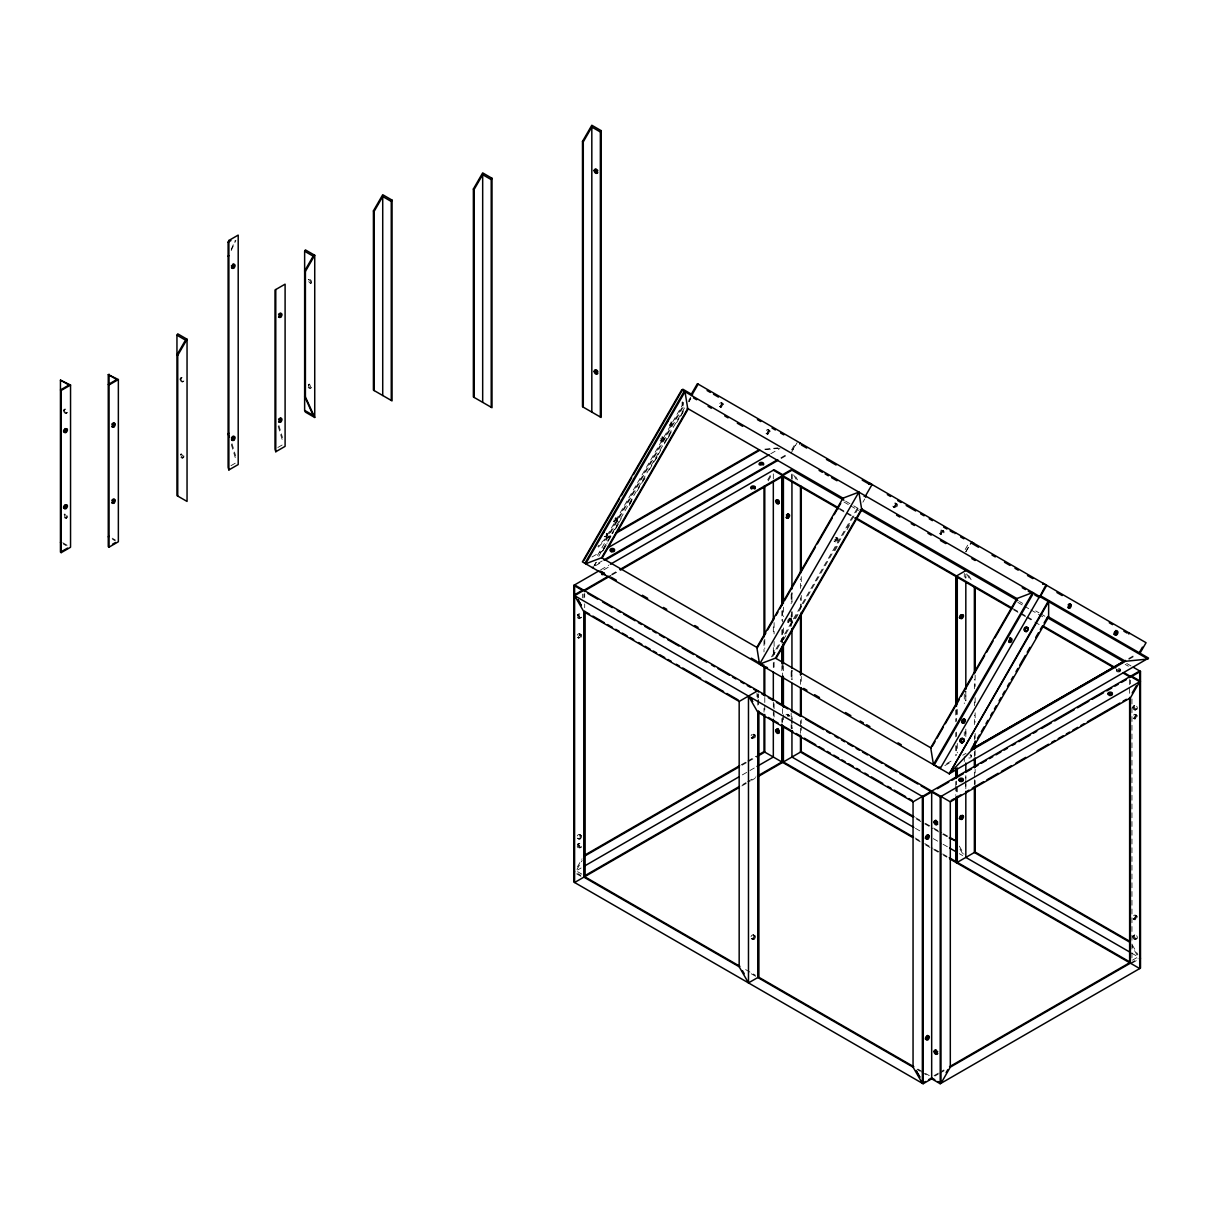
<?xml version="1.0" encoding="UTF-8"?>
<svg xmlns="http://www.w3.org/2000/svg" width="1209" height="1209" viewBox="0 0 1209 1209"><rect width="100%" height="100%" fill="white"/><g stroke="black" fill="none" stroke-linecap="round" stroke-linejoin="round"><path stroke-width="0.75" stroke-dasharray="5 3.75" d="M682.269 405.378L682.269 401.993M791.94 724.932L791.94 728.71L791.94 721.168M791.94 723.042L791.94 715.486L791.94 719.279M791.94 479.535L791.94 473.868M800.479 733.274L800.479 727.637M800.479 725.748L800.479 718.222M800.479 684.354L800.479 674.939M800.479 609.079L800.479 597.79M800.479 588.39L800.479 578.975M965.825 783.795L965.825 789.462L965.825 780.047M965.825 781.906L965.825 774.349L965.825 778.158M965.825 736.598L965.825 729.057M965.825 700.736L965.825 691.291M974.363 784.747L974.363 779.095M974.363 777.221L974.363 769.695M974.363 756.517L974.363 750.865M974.363 739.576L974.363 735.813M974.363 724.523L974.363 715.123M974.363 705.708L974.363 701.945M974.363 688.767L974.363 679.367M231.221 249.266L235.09 240.682M231.221 250.535L235.876 240.243M682.208 402.038L682.208 405.408L605.361 538.504L597.866 546.423M597.488 555.46L684.642 404.516M598.757 556.261L685.035 406.904M688.707 400.451L690.656 397.156M595.946 562.397L594.072 565.646L602.188 560.946M602.505 551.032L607.19 542.917M608.127 541.3L613.749 531.552M614.686 529.935L621.245 518.57M629.677 503.972L633.425 497.473M637.173 490.975L645.606 476.376M649.354 469.878L660.598 450.413M664.346 443.915L672.778 429.301M676.526 422.818L684.959 408.204M688.707 401.72L690.581 398.471M594.526 565.464L596.385 562.215M603.88 549.264L607.613 542.781M616.031 528.197L619.779 521.714M629.133 505.498L632.881 499.03M643.173 481.197L645.032 477.963M655.323 460.13L657.197 456.896M667.489 439.063L671.237 432.58M680.591 416.38L684.339 409.896M689.009 401.796L690.883 398.562M767.73 479.867L770.526 475.031M768.199 480.85L771.614 474.941M791.547 449.99L795.008 444.02M792.802 449.627L795.628 444.746M791.139 453.012L797.184 442.554M577.388 866.913L582.043 858.843M576.995 869.377L582.118 860.506M771.523 656.85L858.541 506.148M772.702 656.608L857.982 508.913M783.372 639.924L787.119 633.44M795.537 618.857L799.27 612.374M834.83 550.805L837.641 545.939M846.995 529.738L850.728 523.255M862.894 502.188L864.767 498.954M965.205 549.521L968.651 543.551M965.749 551.652L970.449 543.506M965.885 551.924L971.069 542.947M598.41 547.103L606.147 538.957L682.979 405.861L682.979 402.37M64.032 409.624L64.802 409.171M66.193 413.357L66.963 412.919M309.066 279.355L308.295 279.808A2.161 1.254 60 0 1 310.35 281.062A2.161 1.254 60 0 1 310.486 283.51A2.161 1.254 60 0 1 308.431 282.679M310.29 283.631L311.076 283.178A2.161 1.254 60 0 0 310.577 279.883A2.161 1.254 60 0 0 308.567 280.73A2.161 1.254 60 0 0 311.076 283.178M180.534 378.145L181.305 377.692M182.695 381.893L183.466 381.44M64.122 514.414L64.893 513.961M66.087 518.253A2.161 1.254 60 0 0 65.618 514.974A2.161 1.254 60 0 0 63.609 515.775A2.161 1.254 60 0 0 66.087 518.253L66.873 517.8A2.161 1.254 60 0 0 66.404 514.52A2.161 1.254 60 0 0 64.379 515.321A2.161 1.254 60 0 0 66.873 517.8M180.594 454.267L181.365 453.828M308.99 384.235L308.219 384.689A2.161 1.254 60 0 1 310.381 385.928A2.161 1.254 60 0 1 310.381 388.421L311.151 387.968M182.65 458.075A2.161 1.254 60 0 0 182.075 454.765A2.161 1.254 60 0 0 180.126 455.687A2.161 1.254 60 0 0 182.65 458.075L183.42 457.622A2.161 1.254 60 0 0 182.861 454.312A2.161 1.254 60 0 0 180.897 455.234A2.161 1.254 60 0 0 183.42 457.622M230.964 465.677L235.226 463.213M277.843 447.481L282.12 445.018M610.273 535.663L605.361 538.504L611.044 536.116M592.017 556.956L603.397 550.397M770.753 453.768L779.971 448.448M780.923 457.758L787.422 454.01M595.448 565.736L601.961 561.973M781.15 458.528L787.664 454.765M600.661 569.877L608.792 565.177M603.85 569.817L608.731 567.006M611.482 574.381L618.116 570.542M612.268 574.819L618.902 570.996M578.945 613.976L577.373 614.882A2.161 1.254 60 0 1 579.519 616.076A2.161 1.254 60 0 1 579.579 618.6L581.106 617.708M578.945 843.444L577.343 844.381A2.161 1.254 60 0 1 579.595 845.65A2.161 1.254 60 0 1 579.413 848.144A2.161 1.254 60 0 1 577.192 846.436M579.61 848.053L581.106 847.177M741.283 764.753L746.149 761.942M747.782 761.005L755.882 756.335M742.069 765.206L746.935 762.395M748.552 761.458L755.036 757.711M577.781 869.921L581.106 867.986M742.356 774.893L755.398 767.367M742.749 784.535L746.013 782.646M747.63 781.709L755.776 777.009M741.903 785.91L750.048 781.21M751.681 780.273L754.945 778.384M946.707 763.604L951.589 760.793M1128.692 658.542L1135.191 654.794M944.849 765.584L951.362 761.821M962.772 755.232L966.021 753.358M1128.919 659.313L1135.432 655.55M1133.196 706.298L1134.783 705.391M1135.357 710.046L1136.883 709.154A2.161 1.254 60 0 0 1136.264 705.829A2.161 1.254 60 0 0 1134.344 706.827A2.161 1.254 60 0 0 1136.883 709.154M1133.196 935.766L1134.813 934.844M1135.357 939.514L1136.853 938.637A2.161 1.254 60 0 0 1136.309 935.328A2.161 1.254 60 0 0 1134.344 936.25A2.161 1.254 60 0 0 1136.853 938.637M1132.47 960.188L1138.168 956.908L1132.183 946.556M934.073 1075.632L943.851 1069.98M934.935 1076.04L938.184 1074.151M939.816 1073.214L944.713 1070.388M1130.4 963.18L1138.168 958.707M1131.956 963.18L1137.639 959.901M764.738 449.174L777.855 447.889M765.509 449.627L778.626 448.327M721.531 402.733A2.161 1.254 -60 0 1 720.851 406.073A2.161 1.254 -60 0 1 718.977 405A2.161 1.254 -60 0 1 721.531 402.733L723.088 403.625A2.161 1.254 -60 0 1 722.408 406.965A2.161 1.254 -60 0 1 720.534 405.892A2.161 1.254 -60 0 1 723.088 403.625M768.168 429.648A2.161 1.254 -60 0 1 767.488 433.003A2.161 1.254 -60 0 1 765.614 431.915A2.161 1.254 -60 0 1 768.168 429.648L769.77 430.585A2.161 1.254 -60 0 1 768.969 433.955A2.161 1.254 -60 0 1 767.186 432.716A2.161 1.254 -60 0 1 769.77 430.585M895.37 503.095L896.972 504.017A2.161 1.254 -60 0 1 896.292 507.357A2.161 1.254 -60 0 1 894.418 506.284A2.161 1.254 -60 0 1 896.972 504.017M943.655 530.978A2.161 1.254 -60 0 0 941.07 533.109A2.161 1.254 -60 0 0 942.854 534.348A2.161 1.254 -60 0 0 943.655 530.978L942.884 530.524A2.161 1.254 -60 0 1 942.37 533.607A2.161 1.254 -60 0 1 940.224 533.335A2.161 1.254 -60 0 1 942.219 530.419M719.37 406.466L720.927 407.373M766.007 433.396L767.503 434.258M893.315 506.888L894.811 507.75M939.892 533.789L941.388 534.65M682.208 405.408L683.055 405.816L683.055 402.34M845.575 501.146L852.073 504.909M853.705 505.846L858.571 508.657M1019.459 601.538L1022.708 603.412M1035.705 610.923L1038.954 612.797M1040.586 613.734L1045.453 616.56M1126.712 663.469L1131.594 666.28M843.973 502.022L848.854 504.833M850.471 505.77L858.602 510.47M1017.857 602.399L1022.738 605.225M1024.355 606.162L1029.237 608.973M1030.869 609.91L1043.866 617.421M1125.156 664.361L1128.405 666.235M839.514 508.4L854.128 516.847M1013.399 608.792L1019.278 612.192M1020.91 613.129L1025.806 615.955M1027.438 616.907L1033.982 620.685M839.711 509.412L845.182 512.586M846.255 513.19L854.415 517.905M1013.595 609.804L1025.58 616.726M1026.668 617.346L1033.71 621.411M1034.844 622.076L1040.208 625.174M1116.557 669.242L1119.866 671.161M662.245 436.948L663.862 437.885A2.161 1.254 -60 0 1 663.046 441.255A2.161 1.254 -60 0 1 661.263 440.031A2.161 1.254 -60 0 1 663.862 437.885M836.129 537.34L837.731 538.277A2.161 1.254 -60 0 1 836.93 541.647A2.161 1.254 -60 0 1 835.147 540.408A2.161 1.254 -60 0 1 837.731 538.277M1135.357 714.368A2.161 1.254 -60 0 1 1134.677 717.708A2.161 1.254 -60 0 1 1132.803 716.635A2.161 1.254 -60 0 1 1135.357 714.368L1137.034 715.35A2.161 1.254 -60 0 1 1136.052 718.75A2.161 1.254 -60 0 1 1134.405 717.3A2.161 1.254 -60 0 1 1137.034 715.35M660.099 440.696L661.595 441.557M833.968 541.088L835.479 541.949M1133.196 718.101L1134.631 718.917M615.623 517.724L617.164 518.631A2.161 1.254 -60 0 1 616.484 521.971A2.161 1.254 -60 0 1 614.61 520.898A2.161 1.254 -60 0 1 617.164 518.631M789.447 618.086L791.049 619.008A2.161 1.254 -60 0 1 790.369 622.363A2.161 1.254 -60 0 1 788.495 621.275A2.161 1.254 -60 0 1 791.049 619.008M615.003 522.364L613.462 521.472A2.161 1.254 -60 0 0 615.865 519.719A2.161 1.254 -60 0 0 614.928 517.664M788.888 622.756L787.391 621.894A2.161 1.254 -60 0 0 789.779 620.021A2.161 1.254 -60 0 0 788.752 618.071M787.467 714.307L789.145 715.26M1135.463 915.213A2.161 1.254 -60 0 1 1134.526 918.613A2.161 1.254 -60 0 1 1132.848 917.223A2.161 1.254 -60 0 1 1135.463 915.213L1137.019 916.12A2.161 1.254 -60 0 1 1136.067 919.52A2.161 1.254 -60 0 1 1134.405 918.099A2.161 1.254 -60 0 1 1137.019 916.12M1133.105 918.825L1134.646 919.717M915.666 817.692L923.827 822.407M925.459 823.359L932.003 827.122M933.635 828.074L941.811 832.789M943.443 833.726L948.34 836.568M916.513 819.082L923.056 822.861M924.689 823.797L932.864 828.513M934.497 829.465L941.025 833.228M942.672 834.18L947.569 837.006M579.428 633.637L581.106 634.589A2.161 1.254 -60 0 1 580.426 637.944A2.161 1.254 -60 0 1 578.552 636.856A2.161 1.254 -60 0 1 581.106 634.589M753.539 734.15L754.99 734.981A2.161 1.254 -60 0 1 754.31 738.321A2.161 1.254 -60 0 1 752.436 737.248A2.161 1.254 -60 0 1 754.99 734.981M915.455 828.331L920.381 831.172M933.333 838.653L941.524 843.383M943.08 844.275L948.022 847.131M959.326 853.66L962.651 855.579M1131.594 953.115L1138.168 956.908M577.524 637.491L578.945 638.337M752.829 738.729L751.182 737.762A2.161 1.254 -60 0 0 753.419 736.598A2.161 1.254 -60 0 0 753.358 734.044A2.161 1.254 -60 0 0 751.121 735.646M915.092 837.988L923.223 842.673M924.855 843.61L932.985 848.31M934.602 849.247L941.101 852.995M942.733 853.932L947.614 856.758M915.893 839.333L924.008 844.033M925.641 844.97L932.139 848.718M933.771 849.655L941.887 854.355M943.519 855.292L946.768 857.166M112.15 538.171L115.263 539.97M112.543 539.29L115.384 540.937M579.428 834.422L581 835.328M751.031 936.627A2.161 1.254 -60 0 1 753.343 934.829L754.884 935.706M577.509 838.275L579.051 839.167M751.273 938.607L752.935 939.559M62.777 542.765L67.432 545.455M63.291 543.974L66.147 545.607M577.57 871.674L581.831 874.152M745.636 969.603L755.383 975.24M917.888 1069.058L929.268 1075.632M577.69 873.548L580.804 875.346M751.288 973.774L756.169 976.585M917.042 1069.466L920.306 1071.34M921.923 1072.292L928.421 1076.04M576.663 873.85L580.924 876.313M968.621 575.424L972.353 581.877M966.686 573.852L970.948 581.242M1132.259 944.894L1137.85 954.581M795.673 476.648L797.532 479.867M793.648 474.941L797.063 480.85M959.311 846.119L963.966 854.189M960.006 849.126L963.422 855.035M278.886 425.462L282.498 437.658M278.206 426.233L282.468 440.605M231.992 443.658L235.619 455.853M231.327 444.428L235.589 458.8M1131.956 698.998L1131.956 961.291M1130.4 680.108L1130.4 683.901M1129.629 679.579L1129.629 693.785M1118.506 668.547A2.161 1.254 0 0 1 1120.652 669.907L1120.667 670.708M1116.345 669.801L1116.345 670.708M975.149 675.151L975.149 686.44M975.149 697.729L975.149 703.381M975.149 712.781L975.149 722.196M975.149 733.485L975.149 739.137M975.149 750.426L975.149 756.063M975.149 769.241L975.149 773.004M975.149 780.53L975.149 784.293M970.102 754.658A2.161 1.254 0 0 1 971.613 755.731L971.613 756.804M965.825 691.352L965.825 700.782M965.825 729.087L965.825 736.644M964.283 573.368L964.283 577.131M964.283 694.178L964.283 703.608M964.283 731.929L964.283 735.707M964.283 756.471L964.283 762.138M957.286 709.441L957.286 716.997M957.286 743.414L957.286 752.859M957.286 786.832L957.286 792.5M956.515 709.562L956.515 721.259M956.515 732.14L956.515 736.357M956.515 745.787L956.515 755.232M956.515 781.059L956.515 784.822M956.515 786.711L956.515 794.857M955.745 710L955.745 721.758M955.745 732.594L955.745 736.855M955.745 745.757L955.745 755.731M955.745 781.513L955.745 785.276M955.745 785.941L955.745 795.371M801.265 576.648L801.265 586.048M801.265 595.463L801.265 606.752M801.265 676.375L801.265 683.901M801.265 719.657L801.265 723.42M801.265 725.294L801.265 732.82M791.94 473.958L791.94 479.625M791.17 594.284L791.17 603.729M791.17 615.049L791.17 626.368M791.17 671.66L791.17 679.201M791.17 713.174L791.17 716.952M791.17 724.493L791.17 728.271M783.402 607.16L783.402 616.605M783.402 627.924L783.402 639.259M783.402 665.675L783.402 673.232M783.402 714.761L783.402 722.317M782.631 610.545L782.631 621.864M782.631 629.405L782.631 642.614M782.631 664.27L782.631 674.698M782.631 708.67L782.631 722.77M781.86 610.938L781.86 620.368M781.86 629.813L781.86 643.022M781.86 665.675L781.86 673.232M781.86 718.539L781.86 722.317M774.092 622.59L774.092 633.909M774.092 641.465L774.092 654.673M774.092 662.215L774.092 669.771M774.092 703.744L774.092 716.952M773.322 473.868L773.322 479.625M773.322 626.776L773.322 634.362M773.322 647.54L773.322 655.127M773.322 662.638L773.322 670.224M773.322 702.278L773.322 715.486M764.783 639.183L764.783 648.598M764.783 697.517L764.783 703.17M764.783 705.043L764.783 712.569M763.997 640.619L763.997 651.908M763.997 708.368L763.997 712.131M758.572 693.921L758.572 697.699M758.572 699.588L758.572 707.129M757.786 694.465L757.786 698.243M757.786 700.132L757.786 707.673M757.015 693.029L757.015 696.807M584.688 593.528L584.688 597.306M584.688 603.926L584.688 607.734M583.902 594.057L583.902 597.851M582.36 594.072L582.36 597.851M669.68 425.22A2.161 1.768 -60 0 0 671.071 422.092A2.161 1.768 -60 0 1 669.333 425.341M606.782 533.275A2.161 1.768 -60 0 1 604.304 536.509M661.943 436.857A2.161 1.254 -60 0 1 661.943 439.91A2.161 1.254 -60 0 1 659.646 439.713M670.572 423.331A2.161 1.768 -60 0 1 669.605 424.661M606.48 533.622A2.161 1.768 -60 0 1 606.057 535.194M661.943 437.507A2.161 1.254 -60 0 1 663.378 439.079A2.161 1.254 -60 0 1 660.93 441.179A2.161 1.254 -60 0 1 661.247 438.111M614.913 518.57A2.161 1.254 -60 0 1 616.847 519.16A2.161 1.254 -60 0 1 614.913 521.986A2.161 1.254 -60 0 1 613.991 519.93M942.446 530.6A2.161 1.254 -60 0 1 941.101 533.592A2.161 1.254 -60 0 1 939.453 532.64A2.161 1.254 -60 0 1 941.373 529.98M835.812 537.249A2.161 1.254 -60 0 1 836.371 539.335A2.161 1.254 -60 0 1 834.286 541.179M835.827 537.899A2.161 1.254 -60 0 1 837.338 539.138A2.161 1.254 -60 0 1 835.268 541.632A2.161 1.254 -60 0 1 834.542 539.456M788.736 619.023A2.161 1.254 -60 0 1 790.716 619.779A2.161 1.254 -60 0 1 788.374 622.393A2.161 1.254 -60 0 1 788.374 619.431M1120.033 671.584A2.161 1.254 0 0 1 1116.632 671.327A2.161 1.254 0 0 1 1117.947 669.499M1118.506 669.454A2.161 1.254 0 0 1 1120.592 671.025M970.102 755.565A2.161 1.254 0 0 1 971.522 757.121M970.464 757.847A2.161 1.254 0 0 1 968.817 757.937M1120.652 669.907A2.161 1.254 0 0 1 1118.129 671.025A2.161 1.254 0 0 1 1116.421 669.484M971.613 755.731A2.161 1.254 0 0 1 970.464 756.94M671.146 421.911A2.161 1.768 -60 0 1 669.408 425.689M607.326 533.592A2.161 1.768 -60 0 1 604.621 536.72M310.381 388.421A2.161 1.254 60 0 1 308.219 387.182M579.579 618.6A2.161 1.254 60 0 1 577.418 617.406M577.282 835.933A2.161 1.254 -60 0 1 579.534 834.467A2.161 1.254 -60 0 1 579.474 837.096A2.161 1.254 -60 0 1 577.237 838.094M577.282 635.163A2.161 1.254 -60 0 1 579.519 633.682A2.161 1.254 -60 0 1 579.489 636.297A2.161 1.254 -60 0 1 577.252 637.324M787.286 714.927A2.161 1.254 -60 0 1 788.691 716.574M785.956 714.927A2.161 1.254 -60 0 1 787.618 714.383A2.161 1.254 -60 0 1 787.92 716.136M787.301 716.045A2.161 1.254 -60 0 1 789.598 716.257M753.343 934.829A2.161 1.254 -60 0 1 753.343 937.519A2.161 1.254 -60 0 1 751.031 938.38M791.94 670.194L791.94 679.624L791.94 670.224M791.94 611.663L791.94 622.998L791.94 611.724M791.94 592.788L791.94 602.233L791.94 592.848M965.825 574.26L965.825 578.038L965.825 574.351M768.259 433.442A2.161 1.254 -60 0 0 768.939 430.102A2.161 1.254 -60 0 0 766.385 432.369A2.161 1.254 -60 0 0 768.259 433.442M721.622 406.526A2.161 1.254 -60 0 0 722.317 403.171A2.161 1.254 -60 0 0 719.748 405.438A2.161 1.254 -60 0 0 721.622 406.526M64.349 410.168A2.161 1.254 60 0 0 66.646 413.01A2.161 1.254 60 0 0 66.646 409.957A2.161 1.254 60 0 0 64.349 410.168M63.578 410.607A2.161 1.254 60 0 0 65.875 413.463A2.161 1.254 60 0 0 65.875 410.41A2.161 1.254 60 0 0 63.578 410.607M895.506 506.919A2.161 1.254 -60 0 0 896.186 503.564A2.161 1.254 -60 0 0 893.632 505.83A2.161 1.254 -60 0 0 895.506 506.919M894.403 506.707A2.161 1.254 -60 0 0 895.627 503.292A2.161 1.254 -60 0 0 892.983 504.969A2.161 1.254 -60 0 0 894.403 506.707M180.081 379.127A2.161 1.254 60 0 0 182.378 381.984A2.161 1.254 60 0 0 182.378 378.931A2.161 1.254 60 0 0 180.081 379.127M180.866 378.689A2.161 1.254 60 0 0 183.148 381.53A2.161 1.254 60 0 0 183.148 378.477A2.161 1.254 60 0 0 180.866 378.689M308.537 385.218A2.161 1.254 60 0 0 310.834 388.074A2.161 1.254 60 0 0 310.834 385.021A2.161 1.254 60 0 0 308.537 385.218M1133.558 936.703A2.161 1.254 60 0 0 1136.082 939.091A2.161 1.254 60 0 0 1135.523 935.781A2.161 1.254 60 0 0 1133.558 936.703M1133.574 707.28A2.161 1.254 60 0 0 1136.112 709.607A2.161 1.254 60 0 0 1135.493 706.283A2.161 1.254 60 0 0 1133.574 707.28M1135.311 919.067A2.161 1.254 -60 0 0 1136.233 915.666A2.161 1.254 -60 0 0 1133.634 917.676A2.161 1.254 -60 0 0 1135.311 919.067M1135.447 718.161A2.161 1.254 -60 0 0 1136.143 714.806A2.161 1.254 -60 0 0 1133.589 717.073A2.161 1.254 -60 0 0 1135.447 718.161M577.721 844.97A2.161 1.254 60 0 0 580.078 847.721A2.161 1.254 60 0 0 579.942 844.592A2.161 1.254 60 0 0 577.721 844.97M577.721 615.457A2.161 1.254 60 0 0 580.048 618.252A2.161 1.254 60 0 0 579.972 615.169A2.161 1.254 60 0 0 577.721 615.457M579.413 838.457A2.161 1.254 -60 0 0 580.486 835.041A2.161 1.254 -60 0 0 577.857 836.885A2.161 1.254 -60 0 0 579.413 838.457M579.64 637.491A2.161 1.254 -60 0 0 580.335 634.136A2.161 1.254 -60 0 0 577.781 636.402A2.161 1.254 -60 0 0 579.64 637.491M753.524 737.883A2.161 1.254 -60 0 0 754.22 734.528A2.161 1.254 -60 0 0 751.65 736.795A2.161 1.254 -60 0 0 753.524 737.883M753.524 938.668A2.161 1.254 -60 0 0 754.22 935.313A2.161 1.254 -60 0 0 751.65 937.579A2.161 1.254 -60 0 0 753.524 938.668M754.053 939.302A2.161 1.254 -60 0 0 755.157 935.887A2.161 1.254 -60 0 0 752.512 937.716A2.161 1.254 -60 0 0 754.053 939.302M580.184 838.91A2.161 1.254 -60 0 0 581.272 835.495A2.161 1.254 -60 0 0 578.627 837.323A2.161 1.254 -60 0 0 580.184 838.91M1132.757 707.28A2.161 1.254 60 0 0 1135.039 710.136A2.161 1.254 60 0 0 1135.039 707.084A2.161 1.254 60 0 0 1132.757 707.28M1132.757 936.748A2.161 1.254 60 0 0 1135.039 939.605A2.161 1.254 60 0 0 1135.039 936.552A2.161 1.254 60 0 0 1132.757 936.748M578.491 614.958A2.161 1.254 60 0 0 580.788 617.814A2.161 1.254 60 0 0 580.788 614.761A2.161 1.254 60 0 0 578.491 614.958M578.491 844.426A2.161 1.254 60 0 0 580.788 847.282A2.161 1.254 60 0 0 580.788 844.23A2.161 1.254 60 0 0 578.491 844.426"/><path stroke-width="1.5" d="M374.185 390.583L374.185 211.318L382.724 196.523L391.263 201.45L391.263 400.436M382.724 395.509L382.724 196.523M739.923 966.323L584.688 876.691L584.688 611.361L583.902 611.814L583.902 877.13L739.167 966.762L748.477 982.902L758.572 977.084L758.572 711.753L757.786 712.207L748.477 696.067L748.477 982.902M783.402 726.08L783.402 761.957L913.475 837.036M783.402 707.205L783.402 677.01M783.402 663.786L783.402 643.022M783.402 603.382L783.402 476.905L782.631 475.56L781.86 476.905L781.86 605.271M791.94 730.599L791.94 757.03L913.883 827.424M791.94 711.723L791.94 683.402M791.94 668.305L791.94 628.665M791.94 589.025L791.94 481.424M800.479 752.089L800.479 735.163M800.479 716.348L800.479 688.117M800.479 674.939L800.479 614.731M800.479 573.323L800.479 486.774L801.265 486.32L801.265 570.996M801.265 715.894L801.265 687.664M801.265 674.501L801.265 612.404M957.286 796.278L957.286 862.349L1129.629 961.835M957.286 703.774L957.286 577.298L956.515 575.952L956.515 706.162M965.825 791.351L965.825 857.408L1130.037 952.208M965.825 772.46L965.825 763.03M965.825 689.402L965.825 581.816M974.363 786.621L974.363 852.481L1129.629 942.113M974.363 767.806L974.363 758.391M974.363 748.991L974.363 743.339M974.363 673.715L974.363 587.166L975.149 586.713L975.149 671.388M955.745 797.26L955.745 861.443L956.515 862.788L975.149 852.043L975.149 786.182M228.108 242.193L228.879 240.47L238.203 235.09L238.203 464.558L228.879 469.938L228.108 467.324L228.108 242.193L230.949 240.546M176.952 335.195L177.738 333.85L187.047 339.23L187.047 501.433L176.952 495.614L176.952 335.195L185.491 340.122L176.952 354.917L177.738 355.37L177.738 496.053M177.738 355.37L187.047 339.23M304.638 251.245L305.409 249.9L314.733 255.265L314.733 417.483L305.409 412.103L304.638 410.38L304.638 251.245L313.176 256.172L304.638 270.952L305.409 271.405L305.409 396.884L314.733 417.483M305.409 271.405L314.733 255.265M373.415 210.865L382.724 194.725L392.048 200.105L392.048 400.889L373.415 390.129L373.415 210.865L374.185 211.318M391.263 201.45L392.048 200.105M473.369 189.012L482.678 172.887L492.003 178.267L492.003 407.735L473.369 396.975L473.369 189.012L474.14 189.465L474.14 397.429M474.14 189.465L482.678 174.67L491.217 179.612L491.217 407.282M491.217 179.612L492.003 178.267M582.496 141.393L591.821 125.252L601.13 130.632L601.13 417.468L582.496 406.723L582.496 141.393L583.282 141.846L583.282 407.161M583.282 141.846L591.821 127.051L600.359 131.977L600.359 417.029M600.359 131.977L601.13 130.632M583.811 560.613L619.492 498.909M621.305 495.705L631.672 477.812M633.486 474.593L682.828 389.207L692.591 394.844M584.899 563.334L684.218 391.293M691.367 394.134L697.397 383.676L1146.056 642.704L1140.011 653.162M691.593 395.539L698.182 384.13M601.568 557.757L687.725 408.521L685.004 391.731L585.67 563.787L601.568 557.757L757.378 647.707L765.811 633.108M602.127 558.059L688.284 408.838M799.678 444.005L800.237 443.053M767.685 629.859L774.228 618.509M776.102 615.26L777.976 612.011M779.85 608.777L782.661 603.911M784.535 600.661L815.44 547.133M817.314 543.899L832.291 517.936M834.165 514.702L840.723 503.337M858.889 492.123L842.99 498.153L756.834 647.389L759.554 664.164L775.453 658.134L861.609 508.913L858.889 492.123L759.554 664.164L766.143 667.972L767.473 667.474M868.787 483.902L869.331 482.95L872.067 484.522L865.478 495.932L864.148 496.431M776.012 658.452L862.168 509.231M954.944 533.637L955.488 532.685M932.199 746.467L935.01 741.601M936.884 738.367L943.428 727.002M945.302 723.768L959.357 699.437M961.231 696.188L972.459 676.723M974.333 673.473L984.64 655.641M986.514 652.392L993.073 641.042M994.947 637.793L1017.419 598.863L861.609 508.913M933.439 764.556L1032.773 592.516L1016.875 598.546L930.718 747.782L933.439 764.556L940.254 768.501L1039.589 596.445M934.209 765.01L1033.544 592.969M1042.672 584.295L1043.216 583.342L1045.936 584.914L1039.287 597.624M1046.722 585.368L1040.677 595.825L1148.55 658.104L949.277 773.775L582.39 561.883L681.725 389.842L1148.006 659.041L1125.519 661.278L1047.825 616.499M1048.127 601.387L949.337 773.745L971.764 750.033L1048.611 616.953L1048.671 601.704M949.277 773.775L1049.216 600.752M975.678 741.48L970.993 749.595L1124.748 660.839M977.552 738.231L979.426 734.981M981.3 731.732L984.111 726.866M985.985 723.617L987.859 720.383M990.67 715.501L992.544 712.267M994.418 709.018L996.292 705.769M999.102 700.903L1000.976 697.653M1002.85 694.404L1004.724 691.155M1007.535 686.289L1009.409 683.04M1011.283 679.806L1013.157 676.556M1015.968 671.69L1017.842 668.441M1019.716 665.192L1025.338 655.459M1027.212 652.21L1030.023 647.344M1035.645 637.596L1038.455 632.73M1040.329 629.481L1042.203 626.232M1044.077 622.998L1046.888 618.116M1128.828 634.03L1129.372 633.078M1139.634 652.044L1142.445 647.147M1129.629 677.69L1130.4 676.345M1132.183 692.969L1136.46 685.579M946.118 1072.625L947.826 1069.663M937.882 1081.496L940.995 1083.294L950.304 1067.154L950.304 801.839L574.592 584.914L574.592 882.51L738.654 787.8M228.108 256.127L228.879 255.688M60.45 380.125L70.545 385.051L70.545 547.254L61.221 552.634L60.45 552.181L60.45 380.125L68.989 385.051L60.45 389.978L61.221 390.431L70.545 385.051M108.266 374.624L118.361 379.55L118.361 541.753L109.052 547.133L108.266 546.695L108.266 374.624L116.805 379.55L108.266 384.477L109.052 384.93L118.361 379.55M228.879 433.215L228.123 433.653L229.181 437.25M60.45 542.327L61.221 541.874M61.871 551.364L67.568 548.07M108.266 536.826L109.052 536.373M112.543 544.216L115.384 542.584M275.773 451.743L285.097 446.363L285.097 284.16L275.002 289.979L275.002 449.128L275.773 451.743L275.773 289.525M616.817 531.9L759.116 449.733M615.94 533.275L759.887 450.186M608.278 547.571L769.136 454.705M603.82 560.009L777.674 459.647M605.225 560.099L777.886 460.417M1133.211 667.217L1140.495 671.418L1140.495 968.107L940.209 1083.748L931.671 1078.806L923.132 1083.748L573.822 882.056L573.822 585.368L599.029 570.814M610.424 564.225L774.092 469.742L782.631 474.669L791.17 469.742L843.942 500.209M608.339 576.194L574.592 595.674L583.902 611.814L739.167 701.447L757.786 690.687L758.572 692.032M619.749 569.605L791.94 470.195M584.688 590.748L610.636 575.756M620.534 570.043L781.86 476.905M854.944 518.208L955.745 576.406L965.825 570.572M583.902 855.624L739.666 765.69M757.514 755.398L763.997 751.65L912.644 837.459M584.688 856.063L738.82 767.08M756.668 756.774L764.783 752.089L764.783 714.459M573.822 872.203L574.592 871.749M584.295 866.158L739.092 776.783M757.015 766.43L773.322 757.03L773.322 719.264M584.688 875.784L739.485 786.409M757.408 776.072L781.86 761.957L781.86 724.206M758.194 776.51L801.265 751.65L914.019 816.755M972.701 748.598L1125.443 660.416M971.764 750.033L1125.655 661.187M757.786 712.207L913.052 801.839L1139.709 670.965L1139.709 968.56L950.017 859.04M573.822 585.368L582.36 590.294L573.822 595.221L923.132 796.912L931.671 791.971L940.209 796.912L1140.495 681.272L1131.956 676.345L1140.495 671.418M937.338 788.706L948.748 782.117M952.012 780.243L963.407 773.654M966.671 771.765L971.552 768.954M974.817 767.065L978.081 765.191M981.33 763.302L986.227 760.476M989.491 758.602L992.74 756.713M996.004 754.839L1000.886 752.013M1004.15 750.139L1007.414 748.25M1012.296 745.424L1015.56 743.55M1018.809 741.661L1030.219 735.087M1033.483 733.198L1036.748 731.324M1041.629 728.498L1051.407 722.846M1054.671 720.972L1074.227 709.683M1077.476 707.794L1088.886 701.205M1092.15 699.331L1103.545 692.742M1106.809 690.868L1111.691 688.042M1114.955 686.153L1118.219 684.279M1121.468 682.39L1126.365 679.579M951.151 800.449L954.4 798.575M957.634 796.701L960.883 794.827M965.749 792.016L968.998 790.142M972.248 788.268L983.597 781.724M986.846 779.85L998.196 773.292M1001.445 771.418L1011.177 765.796M1016.044 762.985L1025.791 757.363M1037.141 750.804L1048.505 744.245M1051.739 742.371L1054.989 740.497M1058.238 738.623L1063.104 735.813M1066.353 733.939L1069.587 732.065M1072.836 730.191L1077.703 727.38M1080.952 725.521L1084.201 723.647M1087.435 721.773L1119.882 703.034M1123.131 701.16L1126.38 699.286M950.304 801.839L1130.4 697.865L1139.709 681.725L1123.902 672.597M913.052 801.839L913.052 1067.154L922.361 1083.294L925.459 1081.496M928.572 1079.713L931.671 1077.914L934.784 1079.713M592.259 567.58L593.589 567.081M1039.362 596.324L1038.032 596.823L1034.783 594.949M971.386 541.874L974.122 543.446M707.084 390.537L710.333 392.411M713.537 394.255L718.433 397.096M757.423 419.599L760.733 421.518M772.052 428.046L775.362 429.966M780.53 432.943L783.81 434.832M801.371 444.972L806.69 448.04M826.457 459.45L829.706 461.324M830.734 461.929L836.099 465.012M862.213 480.109L869.664 484.401M887.33 494.602L890.549 496.461M897.743 500.617L901.007 502.506M906.176 505.483L915.712 510.999M920.623 513.825L924.054 515.805M929.192 518.782L932.426 520.641M943.685 527.154L946.964 529.043M950.138 530.872L953.357 532.731M960.566 536.887L963.875 538.791M971.069 542.947L978.519 547.239M992.015 555.037L995.279 556.911M1004.528 562.261L1009.983 565.404M1014.971 568.29L1018.22 570.164M1027.499 575.529L1032.864 578.612M1056.923 592.516L1062.167 595.553M1109.257 622.741L1112.567 624.645M1123.886 631.189L1127.196 633.093M693.437 397.882L696.686 399.756M708.081 406.33L711.33 408.204M724.796 415.972L728.045 417.861M737.339 423.226L742.674 426.309M819.097 470.422L822.347 472.296M825.127 473.913L828.377 475.787M831.626 477.661L836.976 480.744M896.594 515.17L899.844 517.044M911.223 523.618L914.472 525.492M927.938 533.26L931.187 535.149M940.481 540.514L945.831 543.597M971.84 558.603L975.089 560.492M1022.24 587.71L1025.489 589.584M1028.27 591.186L1031.534 593.075M687.18 408.204L843.534 498.471M860.204 509.593L1017.827 600.601M1047.085 617.497L1123.463 661.595M773.322 470.195L837.882 507.463M855.76 517.784L1011.767 607.855M1042.642 625.688L1115.771 667.897M783.402 476.905L838.683 508.823M957.286 577.298L1011.963 608.868M1043.019 626.791L1113.368 667.413M1123.101 673.02L1129.629 676.783M775.453 658.134L931.262 748.099M305.409 396.884L304.638 396.446L313.176 415.307L304.638 410.38M600.556 571.101L603.805 572.975M611.467 577.403L616.348 580.214M642.357 595.236L647.692 598.319M663.499 607.447L666.748 609.321M694.843 625.537L698.092 627.426M751.288 658.134L756.622 661.217M757.786 661.882L762.894 664.829M803.698 688.389L806.947 690.263M814.609 694.691L819.49 697.502M845.499 712.524L850.849 715.607M860.143 720.972L863.392 722.846M866.641 724.735L869.891 726.609M897.985 742.825L901.249 744.699M587.937 593.513L597.684 599.15M602.566 601.961L612.328 607.598M617.194 610.409L620.444 612.298M623.708 614.172L635.088 620.746M638.337 622.62L641.586 624.494M644.835 626.368L649.717 629.194M652.966 631.068L656.215 632.942M659.464 634.816L664.346 637.642M667.595 639.516L678.974 646.09M682.224 647.964L693.603 654.537M696.868 656.411L706.615 662.033M711.496 664.859L714.746 666.733M717.995 668.607L729.375 675.181M732.624 677.055L735.873 678.929M740.754 681.755L744.003 683.629M747.268 685.503L750.517 687.377M753.766 689.266L757.015 691.14M761.821 693.906L765.07 695.795M768.319 697.669L773.201 700.479M776.45 702.353L787.83 708.927M791.079 710.801L800.842 716.438M805.708 719.249L823.601 729.586M826.85 731.46L830.099 733.334M834.981 736.145L838.23 738.034M841.479 739.908L844.728 741.782M847.977 743.656L852.859 746.467M856.108 748.356L859.372 750.23M862.621 752.104L867.488 754.915M870.752 756.804L882.132 763.363M885.381 765.252L896.761 771.81M900.01 773.7L917.888 784.021M921.137 785.895L930.9 791.532M584.672 611.361L589.584 614.202M592.848 616.091L604.288 622.695M607.553 624.569L612.464 627.411M615.729 629.3L618.993 631.174M622.257 633.063L627.169 635.904M630.433 637.793L633.697 639.667M638.609 642.508L641.873 644.397M645.138 646.271L650.049 649.112M653.313 651.001L656.578 652.875M659.857 654.764L664.754 657.605M668.033 659.479L671.297 661.368M676.194 664.209L679.473 666.083M682.737 667.972L700.706 678.355M705.618 681.181L723.587 691.563M726.866 693.452L738.306 700.056M758.557 711.753L763.468 714.595M768.365 717.421L778.173 723.088M781.437 724.962L792.877 731.566M796.142 733.455L801.053 736.296M804.317 738.17L815.758 744.774M819.022 746.663L823.934 749.504M827.198 751.378L830.462 753.267M833.742 755.157L838.638 757.983M841.902 759.872L845.182 761.761M848.446 763.65L853.342 766.476M856.622 768.365L859.886 770.254M864.783 773.08L868.062 774.969M871.326 776.858L882.766 783.462M887.678 786.288L890.942 788.177M894.207 790.066L905.647 796.671M908.911 798.56L912.191 800.449M949.972 837.505L956.515 841.283L949.201 837.958M975.149 852.043L1130.4 941.675M800.494 752.089L913.248 817.193M949.639 848.068L956.153 851.831M1139.709 957.8L1140.495 958.253M949.231 857.695L955.745 861.443M913.808 1066.716L758.572 977.084L758.572 710.907M913.052 1067.154L757.786 977.522L757.786 711.451M583.902 590.294L584.688 591.639M742.492 970.751L744.2 973.713M939.801 766.959L940.028 768.365M865.478 495.932L865.704 497.322M765.917 666.582L766.143 667.972M975.149 741.011L975.149 748.537M975.149 757.952L975.149 767.352M957.286 767.957L957.286 777.402M956.515 768.44L956.515 777.871M956.515 796.746L956.515 862.788M955.745 576.406L955.745 706.237M955.745 768.954L955.745 778.384M940.995 796.459L940.995 1083.294M940.209 796.912L940.209 1083.748M931.671 791.971L931.671 1078.806M923.132 796.912L923.132 1083.748M922.361 796.459L922.361 1083.294M801.265 736.598L801.265 751.65M782.631 475.56L782.631 602.006M782.631 645.41L782.631 662.381M782.631 675.589L782.631 705.784M782.631 726.549L782.631 762.395M781.86 646.8L781.86 663.786M781.86 677.01L781.86 705.315M773.322 481.424L773.322 619.22M773.322 672.083L773.322 700.389M764.783 486.774L764.783 633.546M764.783 667.413L764.783 695.643M763.997 486.32L763.997 636.856M763.997 665.086L763.997 695.19M763.997 715.894L763.997 751.65M739.167 701.447L739.167 966.762M591.821 127.051L591.821 412.088M584.688 611.452L584.688 876.691M482.678 174.67L482.678 402.355M228.879 240.47L228.879 469.938M109.052 374.17L109.052 547.133M61.221 390.431L61.221 552.634M963.029 742.326A2.161 1.768 -60 0 1 960.384 741.162A2.161 1.768 -60 0 1 962.742 738.578A2.161 1.768 -60 0 1 963.769 741.51M1027.121 631.174A2.161 1.768 -60 0 1 1024.628 630.357A2.161 1.768 -60 0 1 1026.033 627.501A2.161 1.768 -60 0 1 1028.27 628.816M1028.27 629.345A2.161 1.768 -60 0 1 1027.846 630.448M963.014 719.113A2.161 1.254 -60 0 1 964.57 719.597A2.161 1.254 -60 0 1 963.633 722.166A2.161 1.254 -60 0 1 961.76 722.468M961.729 720.806A2.161 1.254 -60 0 1 962.319 719.748M1010.104 638.125A2.161 1.254 -60 0 1 1011.132 639.909A2.161 1.254 -60 0 1 1008.956 642.024M667.066 422.591A2.161 1.768 -60 0 1 668.033 421.261M603.548 532.685A2.161 1.768 -60 0 1 603.971 532.368M1069.753 603.865A2.161 1.254 -60 0 1 1070.313 605.951A2.161 1.254 -60 0 1 1068.227 607.795M1068.167 604.817A2.161 1.254 -60 0 1 1069.391 603.896M1115.242 631.279A2.161 1.254 -60 0 1 1117.131 632.186A2.161 1.254 -60 0 1 1114.758 634.71A2.161 1.254 -60 0 1 1114.864 631.672M66.435 428.666A2.161 1.254 -60 0 1 65.981 431.25A2.161 1.254 -60 0 1 63.941 432.127A2.161 1.254 -60 0 1 64.032 429.694M64.712 428.832A2.161 1.254 -60 0 1 65.105 428.545M66.435 504.818A2.161 1.254 -60 0 1 65.981 507.402A2.161 1.254 -60 0 1 63.941 508.279A2.161 1.254 -60 0 1 64.032 505.846M64.712 504.999A2.161 1.254 -60 0 1 65.105 504.712M112.936 423.059A2.161 1.254 -60 0 1 114.341 424.676A2.161 1.254 -60 0 1 111.848 426.686M111.848 424.193A2.161 1.254 -60 0 1 112.165 423.739M112.936 499.211A2.161 1.254 -60 0 1 114.341 500.828A2.161 1.254 -60 0 1 111.848 502.838M111.848 500.345A2.161 1.254 -60 0 1 112.165 499.891M1115.937 630.433A2.161 1.254 -60 0 1 1116.073 632.685A2.161 1.254 -60 0 1 1114.093 634.272M1069.678 604.001A2.161 1.254 -60 0 1 1068.288 607.099M1010.014 637.732A2.161 1.254 -60 0 1 1010.346 639.47A2.161 1.254 -60 0 1 1008.941 641.375M963.588 718.69A2.161 1.254 -60 0 1 963.437 720.912A2.161 1.254 -60 0 1 961.608 722.347M962.802 742.462A2.161 1.768 -60 0 1 960.309 741.011A2.161 1.768 -60 0 1 962.832 738.639A2.161 1.768 -60 0 1 963.603 741.721M1026.229 631.748A2.161 1.768 -60 0 1 1025.353 629.012A2.161 1.768 -60 0 1 1028.118 627.909M961.926 742.976A2.161 1.768 -60 0 1 961.306 739.938A2.161 1.768 -60 0 1 964.268 739.53M759.312 464.815A2.161 1.254 0 0 1 761.504 463.289A2.161 1.254 0 0 1 763.483 464.906M232.763 436.358A2.161 1.254 -60 0 1 234.093 438.232A2.161 1.254 -60 0 1 231.448 439.759M231.448 437.99A2.161 1.254 -60 0 1 232.007 437.023M233.805 264.121A2.161 1.254 -60 0 1 233.73 266.811A2.161 1.254 -60 0 1 231.463 267.703M231.403 265.965A2.161 1.254 -60 0 1 231.644 265.451M232.702 264.287A2.161 1.254 -60 0 1 233.095 264.091M280.05 417.982A2.161 1.254 -60 0 1 280.987 420.037A2.161 1.254 -60 0 1 278.584 421.79M278.584 419.296A2.161 1.254 -60 0 1 278.886 418.828M280.05 313.146A2.161 1.254 -60 0 1 280.987 315.201A2.161 1.254 -60 0 1 278.584 316.954M278.584 314.461A2.161 1.254 -60 0 1 279.264 313.599M937.685 824.039A2.161 1.254 60 0 1 935.857 823.858A2.161 1.254 60 0 1 934.829 821.304A2.161 1.254 60 0 1 936.325 820.684M937.096 821.364A2.161 1.254 60 0 1 937.655 822.332M937.67 1053.538A2.161 1.254 60 0 1 935.418 1052.812A2.161 1.254 60 0 1 935.252 1050.047M935.902 1049.986A2.161 1.254 60 0 1 936.325 1050.153M937.383 1051.256A2.161 1.254 60 0 1 937.655 1051.8M926.774 835.192A2.161 1.254 -60 0 1 928.512 836.265A2.161 1.254 -60 0 1 926.23 838.759A2.161 1.254 -60 0 1 926.064 835.978M926.623 1036.098A2.161 1.254 -60 0 1 928.527 1037.02A2.161 1.254 -60 0 1 926.139 1039.528A2.161 1.254 -60 0 1 926.26 1036.491M779.291 503.201A2.161 1.254 60 0 1 777.175 502.612A2.161 1.254 60 0 1 776.692 499.861M777.976 499.801A2.161 1.254 60 0 1 779.291 501.448M779.291 732.669A2.161 1.254 60 0 1 777.432 732.367A2.161 1.254 60 0 1 776.48 729.828A2.161 1.254 60 0 1 778.007 729.284M778.369 729.556A2.161 1.254 60 0 1 779.321 730.961M779.08 503.02A2.161 1.254 60 0 1 777.296 499.725M779.11 732.503A2.161 1.254 60 0 1 777.327 730.387A2.161 1.254 60 0 1 778.022 728.604M787.527 514.021A2.161 1.254 -60 0 1 788.676 515.82A2.161 1.254 -60 0 1 786.318 517.83M786.394 515.004A2.161 1.254 -60 0 1 786.757 514.566M787.739 513.704A2.161 1.254 -60 0 1 787.815 515.623A2.161 1.254 -60 0 1 786.273 517.331M962.5 614.64A2.161 1.254 -60 0 1 962.092 617.179A2.161 1.254 -60 0 1 960.067 618.147A2.161 1.254 -60 0 1 959.991 615.849M960.414 615.2A2.161 1.254 -60 0 1 961.019 614.625M962.5 815.425A2.161 1.254 -60 0 1 962.047 818.009A2.161 1.254 -60 0 1 960.006 818.886A2.161 1.254 -60 0 1 960.097 816.453M960.414 815.984A2.161 1.254 -60 0 1 960.928 815.486M961.926 614.958A2.161 1.254 -60 0 1 960.989 617.134A2.161 1.254 -60 0 1 959.311 617.723M961.911 815.471A2.161 1.254 -60 0 1 961.019 817.873A2.161 1.254 -60 0 1 959.221 818.433M927.56 1035.478A2.161 1.254 -60 0 1 927.318 1037.76A2.161 1.254 -60 0 1 925.474 1039.105M927.635 834.814A2.161 1.254 -60 0 1 927.212 837.157A2.161 1.254 -60 0 1 925.353 838.29M937.504 823.934A2.161 1.254 60 0 1 935.902 822.377A2.161 1.254 60 0 1 935.781 820.352M937.504 1053.402A2.161 1.254 60 0 1 935.63 1050.168M1108.124 694.586A2.161 1.254 0 0 1 1110.21 693.014A2.161 1.254 0 0 1 1112.31 694.586M1111.751 695.145A2.161 1.254 0 0 1 1109.137 695.341M963.044 780.954A2.161 1.254 0 0 1 959.296 780.954M959.009 780.319A2.161 1.254 0 0 1 961.17 779.08A2.161 1.254 0 0 1 963.331 780.319M605.165 574.351A2.161 1.254 0 0 1 602.369 574.033A2.161 1.254 0 0 1 602.566 572.386M602.218 574.774A2.161 1.254 0 0 1 604.092 572.915M755.005 488.738A2.161 1.254 0 0 1 754.658 488.995M751.605 488.995A2.161 1.254 0 0 1 752.058 487.031A2.161 1.254 0 0 1 755.217 487.786M597.79 172.615A2.161 1.254 60 0 1 595.145 171.089A2.161 1.254 60 0 1 596.475 169.215M597.231 169.88A2.161 1.254 60 0 1 597.79 170.862M597.866 373.294A2.161 1.254 60 0 1 595.961 373.128A2.161 1.254 60 0 1 594.994 370.468A2.161 1.254 60 0 1 596.717 370.166M597.095 370.513A2.161 1.254 60 0 1 597.896 371.964M1129.629 962.742L949.533 1066.716L950.304 1067.154L1130.4 963.18L1130.4 697.865L1129.629 697.412L1129.629 962.742M752.587 701.401L750.88 698.439L752.587 701.401M919.792 1077.068L916.377 1071.144L919.792 1077.068M581.272 605.452L577.857 599.528L581.257 605.452M964.253 722.755A2.161 1.254 -60 0 0 964.933 719.4A2.161 1.254 -60 0 0 962.379 721.667A2.161 1.254 -60 0 0 964.253 722.755M1010.89 641.979A2.161 1.254 -60 0 0 1011.57 638.639A2.161 1.254 -60 0 0 1009.016 640.891A2.161 1.254 -60 0 0 1010.89 641.979M962.016 742.266A2.161 1.768 -60 0 0 963.135 738.729A2.161 1.768 -60 0 0 959.946 739.953A2.161 1.768 -60 0 0 962.016 742.266M1026.532 630.902A2.161 1.768 -60 0 0 1027.106 627.32A2.161 1.768 -60 0 0 1024.053 629.118A2.161 1.768 -60 0 0 1026.532 630.902M1070.161 607.749A2.161 1.254 -60 0 0 1070.857 604.409A2.161 1.254 -60 0 0 1068.303 606.676A2.161 1.254 -60 0 0 1070.161 607.749M1116.799 634.68A2.161 1.254 -60 0 0 1117.494 631.325A2.161 1.254 -60 0 0 1114.94 633.592A2.161 1.254 -60 0 0 1116.799 634.68M66.283 432.233A2.161 1.254 -60 0 0 66.963 428.893A2.161 1.254 -60 0 0 64.409 431.16A2.161 1.254 -60 0 0 66.283 432.233M66.283 508.4A2.161 1.254 -60 0 0 66.963 505.045A2.161 1.254 -60 0 0 64.409 507.312A2.161 1.254 -60 0 0 66.283 508.4M114.099 426.747A2.161 1.254 -60 0 0 114.779 423.392A2.161 1.254 -60 0 0 112.225 425.659A2.161 1.254 -60 0 0 114.099 426.747M114.099 502.899A2.161 1.254 -60 0 0 114.779 499.544A2.161 1.254 -60 0 0 112.225 501.811A2.161 1.254 -60 0 0 114.099 502.899M611.301 551.667A2.161 1.254 0 0 0 614.535 550.594A2.161 1.254 0 0 0 611.301 549.506A2.161 1.254 0 0 0 611.301 551.667M611.301 550.775A2.161 1.254 0 0 0 614.535 549.687A2.161 1.254 0 0 0 611.301 548.614A2.161 1.254 0 0 0 611.301 550.775M760.265 464.694A2.161 1.254 0 0 0 763.574 463.682A2.161 1.254 0 0 0 760.416 462.533A2.161 1.254 0 0 0 760.265 464.694M233.942 440.046A2.161 1.254 -60 0 0 234.622 436.691A2.161 1.254 -60 0 0 232.068 438.958A2.161 1.254 -60 0 0 233.942 440.046M233.594 268.202A2.161 1.254 -60 0 0 234.833 264.786A2.161 1.254 -60 0 0 232.188 266.418A2.161 1.254 -60 0 0 233.594 268.202M280.836 421.835A2.161 1.254 -60 0 0 281.516 418.495A2.161 1.254 -60 0 0 278.962 420.762A2.161 1.254 -60 0 0 280.836 421.835M280.836 317A2.161 1.254 -60 0 0 281.516 313.66A2.161 1.254 -60 0 0 278.962 315.927A2.161 1.254 -60 0 0 280.836 317M934.028 822.105A2.161 1.254 60 0 0 936.386 824.855A2.161 1.254 60 0 0 936.25 821.727A2.161 1.254 60 0 0 934.028 822.105M934.028 1051.528A2.161 1.254 60 0 0 936.355 1054.339A2.161 1.254 60 0 0 936.28 1051.241A2.161 1.254 60 0 0 934.028 1051.528M928.028 838.85A2.161 1.254 -60 0 0 928.98 835.449A2.161 1.254 -60 0 0 926.366 837.429A2.161 1.254 -60 0 0 928.028 838.85M928.013 1039.634A2.161 1.254 -60 0 0 928.996 1036.234A2.161 1.254 -60 0 0 926.366 1038.199A2.161 1.254 -60 0 0 928.013 1039.634M788.223 518.026A2.161 1.254 -60 0 0 789.311 514.611A2.161 1.254 -60 0 0 786.681 516.424A2.161 1.254 -60 0 0 788.223 518.026M962.349 819.007A2.161 1.254 -60 0 0 963.029 815.652A2.161 1.254 -60 0 0 960.475 817.919A2.161 1.254 -60 0 0 962.349 819.007M962.107 618.404A2.161 1.254 -60 0 0 963.195 615.003A2.161 1.254 -60 0 0 960.551 616.817A2.161 1.254 -60 0 0 962.107 618.404M1109.137 694.465A2.161 1.254 0 0 0 1112.371 693.377A2.161 1.254 0 0 0 1109.137 692.304A2.161 1.254 0 0 0 1109.137 694.465M960.097 780.515A2.161 1.254 0 0 0 963.331 779.427A2.161 1.254 0 0 0 960.097 778.354A2.161 1.254 0 0 0 960.097 780.515M775.664 501.131A2.161 1.254 60 0 0 777.961 503.972A2.161 1.254 60 0 0 777.961 500.919A2.161 1.254 60 0 0 775.664 501.131M775.664 730.599A2.161 1.254 60 0 0 777.961 733.44A2.161 1.254 60 0 0 777.961 730.387A2.161 1.254 60 0 0 775.664 730.599M751.605 488.104A2.161 1.254 0 0 0 755.217 487.544A2.161 1.254 0 0 0 752.572 486.018A2.161 1.254 0 0 0 751.605 488.104M594.163 170.545A2.161 1.254 60 0 0 596.46 173.386A2.161 1.254 60 0 0 596.46 170.333A2.161 1.254 60 0 0 594.163 170.545M594.178 371.495A2.161 1.254 60 0 0 596.581 374.155A2.161 1.254 60 0 0 596.324 370.967A2.161 1.254 60 0 0 594.178 371.495"/></g></svg>
